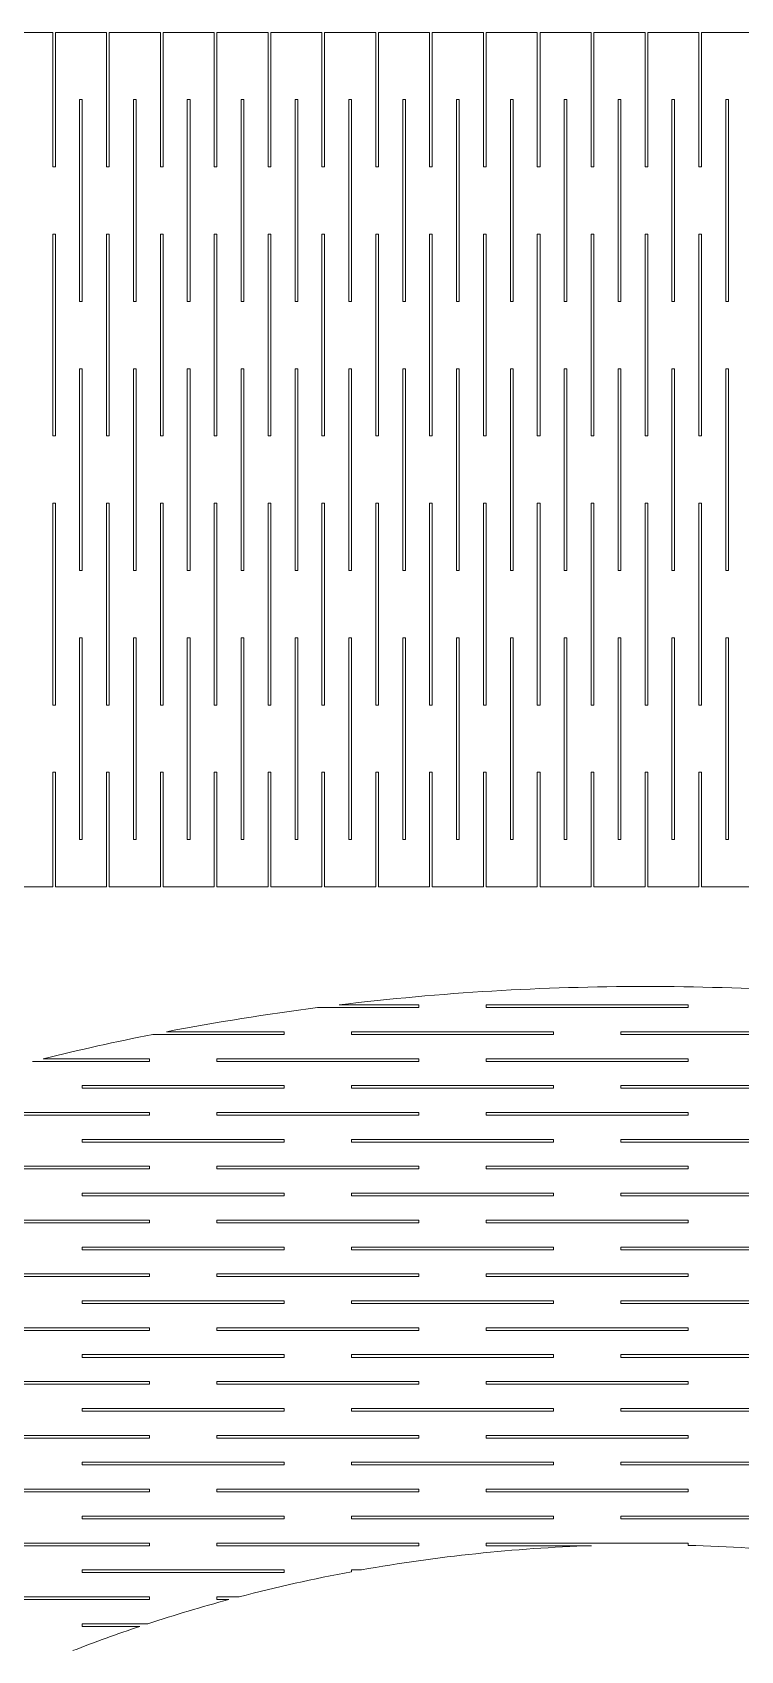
# Model space of a CAD drawing. Header units: millimetres. Extents: x 4 to 421, y -237 to -7.
# Drawn here: x 81.9 to 119, y -92.1 to -7.3 of the extents above; entities that cross this region are included whole.
import ezdxf

# ---------------------------------------------------------------- set-up
doc = ezdxf.new("R2010")
doc.units = ezdxf.units.MM
doc.header["$MEASUREMENT"] = 0
doc.layers.add('Layer 1', color=7, linetype='Continuous', lineweight=0)

msp = doc.modelspace()

# ---------------------------------------------------------------- linework, layer by layer
at = {"layer": 'Layer 1', "color": 5, "lineweight": 0, "true_color": 0x0000ff}
for p, q in [((82.957, -7.258), (80.276, -7.258)), ((82.957, -7.258), (82.957, -14.314)), ((83.098, -14.314), (83.098, -7.258)), ((85.779, -7.258), (83.098, -7.258)), ((85.779, -7.258), (85.779, -14.314)), ((85.92, -14.314), (85.92, -7.258)), ((88.601, -7.258), (85.92, -7.258)), ((88.601, -7.258), (88.601, -14.314)), ((88.743, -14.314), (88.743, -7.258)), ((91.424, -7.258), (88.743, -7.258)), ((91.424, -7.258), (91.424, -14.314)), ((91.565, -14.314), (91.565, -7.258)), ((94.246, -7.258), (91.565, -7.258)), ((94.246, -7.258), (94.246, -14.314)), ((94.387, -14.314), (94.387, -7.258)), ((97.068, -7.258), (94.387, -7.258)), ((97.068, -7.258), (97.068, -14.314)), ((97.209, -14.314), (97.209, -7.258)), ((99.89, -7.258), (97.209, -7.258)), ((99.89, -7.258), (99.89, -14.314)), ((100.031, -14.314), (100.031, -7.258)), ((102.713, -7.258), (100.031, -7.258)), ((102.713, -7.258), (102.713, -14.314)), ((102.854, -14.314), (102.854, -7.258)), ((105.535, -7.258), (102.854, -7.258)), ((105.535, -7.258), (105.535, -14.314)), ((105.676, -14.314), (105.676, -7.258)), ((108.357, -7.258), (105.676, -7.258)), ((108.357, -7.258), (108.357, -14.314)), ((108.498, -14.314), (108.498, -7.258)), ((111.179, -7.258), (108.498, -7.258)), ((111.179, -7.258), (111.179, -14.314)), ((111.32, -14.314), (111.32, -7.258)), ((114.001, -7.258), (111.32, -7.258)), ((114.001, -7.258), (114.001, -14.314)), ((114.143, -14.314), (114.143, -7.258)), ((116.824, -7.258), (114.143, -7.258)), ((116.824, -7.258), (116.824, -14.314)), ((116.965, -14.314), (116.965, -7.258)), ((119.646, -7.258), (116.965, -7.258)), ((84.509, -10.786), (84.368, -10.786)), ((84.368, -10.786), (84.368, -21.369)), ((84.509, -21.369), (84.509, -10.786)), ((87.331, -10.786), (87.19, -10.786)), ((87.19, -10.786), (87.19, -21.369)), ((87.331, -21.369), (87.331, -10.786)), ((90.154, -10.786), (90.013, -10.786)), ((90.013, -10.786), (90.013, -21.369)), ((90.154, -21.369), (90.154, -10.786)), ((92.976, -10.786), (92.835, -10.786)), ((92.835, -10.786), (92.835, -21.369)), ((92.976, -21.369), (92.976, -10.786)), ((95.798, -10.786), (95.657, -10.786)), ((95.657, -10.786), (95.657, -21.369)), ((95.798, -21.369), (95.798, -10.786)), ((98.62, -10.786), (98.479, -10.786)), ((98.479, -10.786), (98.479, -21.369)), ((98.62, -21.369), (98.62, -10.786)), ((101.443, -10.786), (101.301, -10.786)), ((101.301, -10.786), (101.301, -21.369)), ((101.443, -21.369), (101.443, -10.786)), ((104.265, -10.786), (104.124, -10.786)), ((104.124, -10.786), (104.124, -21.369)), ((104.265, -21.369), (104.265, -10.786)), ((107.087, -10.786), (106.946, -10.786)), ((106.946, -10.786), (106.946, -21.369)), ((107.087, -21.369), (107.087, -10.786)), ((109.909, -10.786), (109.768, -10.786)), ((109.768, -10.786), (109.768, -21.369)), ((109.909, -21.369), (109.909, -10.786)), ((112.731, -10.786), (112.59, -10.786)), ((112.59, -10.786), (112.59, -21.369)), ((112.731, -21.369), (112.731, -10.786)), ((115.554, -10.786), (115.413, -10.786)), ((115.413, -10.786), (115.413, -21.369)), ((115.554, -21.369), (115.554, -10.786)), ((118.376, -10.786), (118.235, -10.786)), ((118.235, -10.786), (118.235, -21.369)), ((118.376, -21.369), (118.376, -10.786)), ((82.957, -14.314), (83.098, -14.314)), ((85.779, -14.314), (85.92, -14.314)), ((88.601, -14.314), (88.743, -14.314)), ((91.424, -14.314), (91.565, -14.314)), ((94.246, -14.314), (94.387, -14.314)), ((97.068, -14.314), (97.209, -14.314)), ((99.89, -14.314), (100.031, -14.314)), ((102.713, -14.314), (102.854, -14.314)), ((105.535, -14.314), (105.676, -14.314)), ((108.357, -14.314), (108.498, -14.314)), ((111.179, -14.314), (111.32, -14.314)), ((114.001, -14.314), (114.143, -14.314)), ((116.824, -14.314), (116.965, -14.314)), ((82.957, -17.842), (82.957, -28.425)), ((83.098, -17.842), (82.957, -17.842)), ((83.098, -28.425), (83.098, -17.842)), ((85.779, -17.842), (85.779, -28.425)), ((85.92, -17.842), (85.779, -17.842)), ((85.92, -28.425), (85.92, -17.842)), ((88.601, -17.842), (88.601, -28.425)), ((88.743, -17.842), (88.601, -17.842)), ((88.743, -28.425), (88.743, -17.842)), ((91.424, -17.842), (91.424, -28.425)), ((91.565, -17.842), (91.424, -17.842)), ((91.565, -28.425), (91.565, -17.842)), ((94.246, -17.842), (94.246, -28.425)), ((94.387, -17.842), (94.246, -17.842)), ((94.387, -28.425), (94.387, -17.842)), ((97.068, -17.842), (97.068, -28.425)), ((97.209, -17.842), (97.068, -17.842)), ((97.209, -28.425), (97.209, -17.842)), ((99.89, -17.842), (99.89, -28.425)), ((100.031, -17.842), (99.89, -17.842)), ((100.031, -28.425), (100.031, -17.842)), ((102.713, -17.842), (102.713, -28.425)), ((102.854, -17.842), (102.713, -17.842)), ((102.854, -28.425), (102.854, -17.842)), ((105.535, -17.842), (105.535, -28.425)), ((105.676, -17.842), (105.535, -17.842)), ((105.676, -28.425), (105.676, -17.842)), ((108.357, -17.842), (108.357, -28.425)), ((108.498, -17.842), (108.357, -17.842)), ((108.498, -28.425), (108.498, -17.842)), ((111.179, -17.842), (111.179, -28.425)), ((111.32, -17.842), (111.179, -17.842)), ((111.32, -28.425), (111.32, -17.842)), ((114.001, -17.842), (114.001, -28.425)), ((114.143, -17.842), (114.001, -17.842)), ((114.143, -28.425), (114.143, -17.842)), ((116.824, -17.842), (116.824, -28.425)), ((116.965, -17.842), (116.824, -17.842)), ((116.965, -28.425), (116.965, -17.842)), ((84.368, -21.369), (84.509, -21.369)), ((87.19, -21.369), (87.331, -21.369)), ((90.013, -21.369), (90.154, -21.369)), ((92.835, -21.369), (92.976, -21.369)), ((95.657, -21.369), (95.798, -21.369)), ((98.479, -21.369), (98.62, -21.369)), ((101.301, -21.369), (101.443, -21.369)), ((104.124, -21.369), (104.265, -21.369)), ((106.946, -21.369), (107.087, -21.369)), ((109.768, -21.369), (109.909, -21.369)), ((112.59, -21.369), (112.731, -21.369)), ((115.413, -21.369), (115.554, -21.369)), ((118.235, -21.369), (118.376, -21.369)), ((84.509, -24.897), (84.368, -24.897)), ((84.368, -24.897), (84.368, -35.48)), ((84.509, -35.48), (84.509, -24.897)), ((87.331, -24.897), (87.19, -24.897)), ((87.19, -24.897), (87.19, -35.48)), ((87.331, -35.48), (87.331, -24.897)), ((90.154, -24.897), (90.013, -24.897)), ((90.013, -24.897), (90.013, -35.48)), ((90.154, -35.48), (90.154, -24.897)), ((92.976, -24.897), (92.835, -24.897)), ((92.835, -24.897), (92.835, -35.48)), ((92.976, -35.48), (92.976, -24.897)), ((95.798, -24.897), (95.657, -24.897)), ((95.657, -24.897), (95.657, -35.48)), ((95.798, -35.48), (95.798, -24.897)), ((98.62, -24.897), (98.479, -24.897)), ((98.479, -24.897), (98.479, -35.48)), ((98.62, -35.48), (98.62, -24.897)), ((101.443, -24.897), (101.301, -24.897)), ((101.301, -24.897), (101.301, -35.48)), ((101.443, -35.48), (101.443, -24.897)), ((104.265, -24.897), (104.124, -24.897)), ((104.124, -24.897), (104.124, -35.48)), ((104.265, -35.48), (104.265, -24.897)), ((107.087, -24.897), (106.946, -24.897)), ((106.946, -24.897), (106.946, -35.48)), ((107.087, -35.48), (107.087, -24.897)), ((109.909, -24.897), (109.768, -24.897)), ((109.768, -24.897), (109.768, -35.48)), ((109.909, -35.48), (109.909, -24.897)), ((112.731, -24.897), (112.59, -24.897)), ((112.59, -24.897), (112.59, -35.48)), ((112.731, -35.48), (112.731, -24.897)), ((115.554, -24.897), (115.413, -24.897)), ((115.413, -24.897), (115.413, -35.48)), ((115.554, -35.48), (115.554, -24.897)), ((118.376, -24.897), (118.235, -24.897)), ((118.235, -24.897), (118.235, -35.48)), ((118.376, -35.48), (118.376, -24.897)), ((82.957, -28.425), (83.098, -28.425)), ((85.779, -28.425), (85.92, -28.425)), ((88.601, -28.425), (88.743, -28.425)), ((91.424, -28.425), (91.565, -28.425)), ((94.246, -28.425), (94.387, -28.425)), ((97.068, -28.425), (97.209, -28.425)), ((99.89, -28.425), (100.031, -28.425)), ((102.713, -28.425), (102.854, -28.425)), ((105.535, -28.425), (105.676, -28.425)), ((108.357, -28.425), (108.498, -28.425)), ((111.179, -28.425), (111.32, -28.425)), ((114.001, -28.425), (114.143, -28.425)), ((116.824, -28.425), (116.965, -28.425)), ((82.957, -31.953), (82.957, -42.536)), ((83.098, -31.953), (82.957, -31.953)), ((83.098, -42.536), (83.098, -31.953)), ((85.779, -31.953), (85.779, -42.536)), ((85.92, -31.953), (85.779, -31.953)), ((85.92, -42.536), (85.92, -31.953)), ((88.601, -31.953), (88.601, -42.536)), ((88.743, -31.953), (88.601, -31.953)), ((88.743, -42.536), (88.743, -31.953)), ((91.424, -31.953), (91.424, -42.536)), ((91.565, -31.953), (91.424, -31.953)), ((91.565, -42.536), (91.565, -31.953)), ((94.246, -31.953), (94.246, -42.536)), ((94.387, -31.953), (94.246, -31.953)), ((94.387, -42.536), (94.387, -31.953)), ((97.068, -31.953), (97.068, -42.536)), ((97.209, -31.953), (97.068, -31.953)), ((97.209, -42.536), (97.209, -31.953)), ((99.89, -31.953), (99.89, -42.536)), ((100.031, -31.953), (99.89, -31.953)), ((100.031, -42.536), (100.031, -31.953)), ((102.713, -31.953), (102.713, -42.536)), ((102.854, -31.953), (102.713, -31.953)), ((102.854, -42.536), (102.854, -31.953)), ((105.535, -31.953), (105.535, -42.536)), ((105.676, -31.953), (105.535, -31.953)), ((105.676, -42.536), (105.676, -31.953)), ((108.357, -31.953), (108.357, -42.536)), ((108.498, -31.953), (108.357, -31.953)), ((108.498, -42.536), (108.498, -31.953)), ((111.179, -31.953), (111.179, -42.536)), ((111.32, -31.953), (111.179, -31.953)), ((111.32, -42.536), (111.32, -31.953)), ((114.001, -31.953), (114.001, -42.536)), ((114.143, -31.953), (114.001, -31.953)), ((114.143, -42.536), (114.143, -31.953)), ((116.824, -31.953), (116.824, -42.536)), ((116.965, -31.953), (116.824, -31.953)), ((116.965, -42.536), (116.965, -31.953)), ((84.368, -35.48), (84.509, -35.48)), ((87.19, -35.48), (87.331, -35.48)), ((90.013, -35.48), (90.154, -35.48)), ((92.835, -35.48), (92.976, -35.48)), ((95.657, -35.48), (95.798, -35.48)), ((98.479, -35.48), (98.62, -35.48)), ((101.301, -35.48), (101.443, -35.48)), ((104.124, -35.48), (104.265, -35.48)), ((106.946, -35.48), (107.087, -35.48)), ((109.768, -35.48), (109.909, -35.48)), ((112.59, -35.48), (112.731, -35.48)), ((115.413, -35.48), (115.554, -35.48)), ((118.235, -35.48), (118.376, -35.48)), ((84.368, -39.008), (84.368, -49.592)), ((84.509, -39.008), (84.368, -39.008)), ((84.509, -49.592), (84.509, -39.008)), ((87.19, -39.008), (87.19, -49.592)), ((87.331, -39.008), (87.19, -39.008)), ((87.331, -49.592), (87.331, -39.008)), ((90.013, -39.008), (90.013, -49.592)), ((90.154, -39.008), (90.013, -39.008)), ((90.154, -49.592), (90.154, -39.008)), ((92.835, -39.008), (92.835, -49.592)), ((92.976, -39.008), (92.835, -39.008)), ((92.976, -49.592), (92.976, -39.008)), ((95.657, -39.008), (95.657, -49.592)), ((95.798, -39.008), (95.657, -39.008)), ((95.798, -49.592), (95.798, -39.008)), ((98.479, -39.008), (98.479, -49.592)), ((98.62, -39.008), (98.479, -39.008)), ((98.62, -49.592), (98.62, -39.008)), ((101.301, -39.008), (101.301, -49.592)), ((101.443, -39.008), (101.301, -39.008)), ((101.443, -49.592), (101.443, -39.008)), ((104.124, -39.008), (104.124, -49.592)), ((104.265, -39.008), (104.124, -39.008)), ((104.265, -49.592), (104.265, -39.008)), ((106.946, -39.008), (106.946, -49.592)), ((107.087, -39.008), (106.946, -39.008)), ((107.087, -49.592), (107.087, -39.008)), ((109.768, -39.008), (109.768, -49.592)), ((109.909, -39.008), (109.768, -39.008)), ((109.909, -49.592), (109.909, -39.008)), ((112.59, -39.008), (112.59, -49.592)), ((112.731, -39.008), (112.59, -39.008)), ((112.731, -49.592), (112.731, -39.008)), ((115.413, -39.008), (115.413, -49.592)), ((115.554, -39.008), (115.413, -39.008)), ((115.554, -49.592), (115.554, -39.008)), ((118.235, -39.008), (118.235, -49.592)), ((118.376, -39.008), (118.235, -39.008)), ((118.376, -49.592), (118.376, -39.008)), ((82.957, -42.536), (83.098, -42.536)), ((85.779, -42.536), (85.92, -42.536)), ((88.601, -42.536), (88.743, -42.536)), ((91.424, -42.536), (91.565, -42.536)), ((94.246, -42.536), (94.387, -42.536)), ((97.068, -42.536), (97.209, -42.536)), ((99.89, -42.536), (100.031, -42.536)), ((102.713, -42.536), (102.854, -42.536)), ((105.535, -42.536), (105.676, -42.536)), ((108.357, -42.536), (108.498, -42.536)), ((111.179, -42.536), (111.32, -42.536)), ((114.001, -42.536), (114.143, -42.536)), ((116.824, -42.536), (116.965, -42.536)), ((83.098, -46.064), (82.957, -46.064)), ((82.957, -46.064), (82.957, -52.061)), ((83.098, -52.061), (83.098, -46.064)), ((85.92, -46.064), (85.779, -46.064)), ((85.779, -46.064), (85.779, -52.061)), ((85.92, -52.061), (85.92, -46.064)), ((88.743, -46.064), (88.601, -46.064)), ((88.601, -46.064), (88.601, -52.061)), ((88.743, -52.061), (88.743, -46.064)), ((91.565, -46.064), (91.424, -46.064)), ((91.424, -46.064), (91.424, -52.061)), ((91.565, -52.061), (91.565, -46.064)), ((94.387, -46.064), (94.246, -46.064)), ((94.246, -46.064), (94.246, -52.061)), ((94.387, -52.061), (94.387, -46.064)), ((97.209, -46.064), (97.068, -46.064)), ((97.068, -46.064), (97.068, -52.061)), ((97.209, -52.061), (97.209, -46.064)), ((100.031, -46.064), (99.89, -46.064)), ((99.89, -46.064), (99.89, -52.061)), ((100.031, -52.061), (100.031, -46.064)), ((102.854, -46.064), (102.713, -46.064)), ((102.713, -46.064), (102.713, -52.061)), ((102.854, -52.061), (102.854, -46.064)), ((105.676, -46.064), (105.535, -46.064)), ((105.535, -46.064), (105.535, -52.061)), ((105.676, -52.061), (105.676, -46.064)), ((108.498, -46.064), (108.357, -46.064)), ((108.357, -46.064), (108.357, -52.061)), ((108.498, -52.061), (108.498, -46.064)), ((111.32, -46.064), (111.179, -46.064)), ((111.179, -46.064), (111.179, -52.061)), ((111.32, -52.061), (111.32, -46.064)), ((114.143, -46.064), (114.001, -46.064)), ((114.001, -46.064), (114.001, -52.061)), ((114.143, -52.061), (114.143, -46.064)), ((116.965, -46.064), (116.824, -46.064)), ((116.824, -46.064), (116.824, -52.061)), ((116.965, -52.061), (116.965, -46.064)), ((84.368, -49.592), (84.509, -49.592)), ((87.19, -49.592), (87.331, -49.592)), ((90.013, -49.592), (90.154, -49.592)), ((92.835, -49.592), (92.976, -49.592)), ((95.657, -49.592), (95.798, -49.592)), ((98.479, -49.592), (98.62, -49.592)), ((101.301, -49.592), (101.443, -49.592)), ((104.124, -49.592), (104.265, -49.592)), ((106.946, -49.592), (107.087, -49.592)), ((109.768, -49.592), (109.909, -49.592)), ((112.59, -49.592), (112.731, -49.592)), ((115.413, -49.592), (115.554, -49.592)), ((118.235, -49.592), (118.376, -49.592)), ((80.276, -52.061), (82.957, -52.061)), ((83.098, -52.061), (85.779, -52.061)), ((85.92, -52.061), (88.601, -52.061)), ((88.743, -52.061), (91.424, -52.061)), ((91.565, -52.061), (94.246, -52.061)), ((94.387, -52.061), (97.068, -52.061)), ((97.209, -52.061), (99.89, -52.061)), ((100.031, -52.061), (102.713, -52.061)), ((102.854, -52.061), (105.535, -52.061)), ((105.676, -52.061), (108.357, -52.061)), ((108.498, -52.061), (111.179, -52.061)), ((111.32, -52.061), (114.001, -52.061)), ((114.143, -52.061), (116.824, -52.061)), ((116.965, -52.061), (119.646, -52.061)), ((96.839, -58.4), (102.147, -58.4)), ((102.147, -58.259), (97.967, -58.259)), ((102.147, -58.259), (102.147, -58.4)), ((105.675, -58.4), (105.675, -58.259)), ((116.258, -58.259), (105.675, -58.259)), ((105.675, -58.4), (116.258, -58.4)), ((116.258, -58.259), (116.258, -58.4)), ((88.201, -59.811), (95.092, -59.811)), ((95.092, -59.67), (88.925, -59.67)), ((95.092, -59.67), (95.092, -59.811)), ((109.203, -59.67), (98.62, -59.67)), ((98.62, -59.811), (98.62, -59.67)), ((98.62, -59.811), (109.203, -59.811)), ((109.203, -59.67), (109.203, -59.811)), ((123.314, -59.67), (112.731, -59.67)), ((112.731, -59.811), (112.731, -59.67)), ((112.731, -59.811), (123.314, -59.811)), ((88.036, -61.081), (82.463, -61.081)), ((88.036, -61.081), (88.036, -61.222)), ((102.147, -61.081), (91.564, -61.081)), ((91.564, -61.222), (91.564, -61.081)), ((102.147, -61.081), (102.147, -61.222)), ((116.258, -61.081), (105.675, -61.081)), ((105.675, -61.222), (105.675, -61.081)), ((116.258, -61.081), (116.258, -61.222)), ((81.893, -61.222), (88.036, -61.222)), ((91.564, -61.222), (102.147, -61.222)), ((105.675, -61.222), (116.258, -61.222)), ((84.509, -62.633), (84.509, -62.492)), ((95.092, -62.492), (84.509, -62.492)), ((84.509, -62.633), (95.092, -62.633)), ((95.092, -62.492), (95.092, -62.633)), ((109.203, -62.492), (98.62, -62.492)), ((98.62, -62.633), (98.62, -62.492)), ((98.62, -62.633), (109.203, -62.633)), ((109.203, -62.492), (109.203, -62.633)), ((123.314, -62.492), (112.731, -62.492)), ((112.731, -62.633), (112.731, -62.492)), ((112.731, -62.633), (123.314, -62.633)), ((88.036, -63.903), (77.453, -63.903)), ((77.453, -64.044), (88.036, -64.044)), ((88.036, -63.903), (88.036, -64.044)), ((102.147, -63.903), (91.564, -63.903)), ((91.564, -64.044), (91.564, -63.903)), ((91.564, -64.044), (102.147, -64.044)), ((102.147, -63.903), (102.147, -64.044)), ((116.258, -63.903), (105.675, -63.903)), ((105.675, -64.044), (105.675, -63.903)), ((105.675, -64.044), (116.258, -64.044)), ((116.258, -63.903), (116.258, -64.044)), ((95.092, -65.314), (84.509, -65.314)), ((84.509, -65.455), (84.509, -65.314)), ((95.092, -65.314), (95.092, -65.455)), ((109.203, -65.314), (98.62, -65.314)), ((98.62, -65.455), (98.62, -65.314)), ((109.203, -65.314), (109.203, -65.455)), ((123.314, -65.314), (112.731, -65.314)), ((112.731, -65.455), (112.731, -65.314)), ((84.509, -65.455), (95.092, -65.455)), ((98.62, -65.455), (109.203, -65.455)), ((112.731, -65.455), (123.314, -65.455)), ((88.036, -66.725), (77.453, -66.725)), ((77.453, -66.866), (88.036, -66.866)), ((88.036, -66.725), (88.036, -66.866)), ((102.147, -66.725), (91.564, -66.725)), ((91.564, -66.866), (91.564, -66.725)), ((91.564, -66.866), (102.147, -66.866)), ((102.147, -66.725), (102.147, -66.866)), ((116.258, -66.725), (105.675, -66.725)), ((105.675, -66.866), (105.675, -66.725)), ((105.675, -66.866), (116.258, -66.866)), ((116.258, -66.725), (116.258, -66.866)), ((95.092, -68.136), (84.509, -68.136)), ((84.509, -68.278), (84.509, -68.136)), ((84.509, -68.278), (95.092, -68.278)), ((95.092, -68.136), (95.092, -68.278)), ((109.203, -68.136), (98.62, -68.136)), ((98.62, -68.278), (98.62, -68.136)), ((98.62, -68.278), (109.203, -68.278)), ((109.203, -68.136), (109.203, -68.278)), ((123.314, -68.136), (112.731, -68.136)), ((112.731, -68.278), (112.731, -68.136)), ((112.731, -68.278), (123.314, -68.278)), ((88.036, -69.547), (77.453, -69.547)), ((88.036, -69.547), (88.036, -69.689)), ((102.147, -69.547), (91.564, -69.547)), ((91.564, -69.689), (91.564, -69.547)), ((102.147, -69.547), (102.147, -69.689)), ((116.258, -69.547), (105.675, -69.547)), ((105.675, -69.689), (105.675, -69.547)), ((116.258, -69.547), (116.258, -69.689)), ((77.453, -69.689), (88.036, -69.689)), ((91.564, -69.689), (102.147, -69.689)), ((105.675, -69.689), (116.258, -69.689)), ((95.092, -70.959), (84.509, -70.959)), ((84.509, -71.1), (84.509, -70.959)), ((84.509, -71.1), (95.092, -71.1)), ((95.092, -70.959), (95.092, -71.1)), ((109.203, -70.959), (98.62, -70.959)), ((98.62, -71.1), (98.62, -70.959)), ((98.62, -71.1), (109.203, -71.1)), ((109.203, -70.959), (109.203, -71.1)), ((123.314, -70.959), (112.731, -70.959)), ((112.731, -71.1), (112.731, -70.959)), ((112.731, -71.1), (123.314, -71.1)), ((88.036, -72.37), (77.453, -72.37)), ((77.453, -72.511), (88.036, -72.511)), ((88.036, -72.37), (88.036, -72.511)), ((102.147, -72.37), (91.564, -72.37)), ((91.564, -72.511), (91.564, -72.37)), ((91.564, -72.511), (102.147, -72.511)), ((102.147, -72.37), (102.147, -72.511)), ((116.258, -72.37), (105.675, -72.37)), ((105.675, -72.511), (105.675, -72.37)), ((105.675, -72.511), (116.258, -72.511)), ((116.258, -72.37), (116.258, -72.511)), ((95.092, -73.781), (84.509, -73.781)), ((84.509, -73.922), (84.509, -73.781)), ((95.092, -73.781), (95.092, -73.922)), ((109.203, -73.781), (98.62, -73.781)), ((98.62, -73.922), (98.62, -73.781)), ((109.203, -73.781), (109.203, -73.922)), ((123.314, -73.781), (112.731, -73.781)), ((112.731, -73.922), (112.731, -73.781)), ((84.509, -73.922), (95.092, -73.922)), ((98.62, -73.922), (109.203, -73.922)), ((112.731, -73.922), (123.314, -73.922)), ((88.036, -75.192), (77.453, -75.192)), ((77.453, -75.333), (88.036, -75.333)), ((88.036, -75.192), (88.036, -75.333)), ((102.147, -75.192), (91.564, -75.192)), ((91.564, -75.333), (91.564, -75.192)), ((91.564, -75.333), (102.147, -75.333)), ((102.147, -75.192), (102.147, -75.333)), ((116.258, -75.192), (105.675, -75.192)), ((105.675, -75.333), (105.675, -75.192)), ((105.675, -75.333), (116.258, -75.333)), ((116.258, -75.192), (116.258, -75.333)), ((95.092, -76.603), (84.509, -76.603)), ((84.509, -76.744), (84.509, -76.603)), ((84.509, -76.744), (95.092, -76.744)), ((95.092, -76.603), (95.092, -76.744)), ((109.203, -76.603), (98.62, -76.603)), ((98.62, -76.744), (98.62, -76.603)), ((98.62, -76.744), (109.203, -76.744)), ((109.203, -76.603), (109.203, -76.744)), ((123.314, -76.603), (112.731, -76.603)), ((112.731, -76.744), (112.731, -76.603)), ((112.731, -76.744), (123.314, -76.744)), ((88.036, -78.014), (77.453, -78.014)), ((88.036, -78.014), (88.036, -78.155)), ((102.147, -78.014), (91.564, -78.014)), ((91.564, -78.155), (91.564, -78.014)), ((102.147, -78.014), (102.147, -78.155)), ((116.258, -78.014), (105.675, -78.014)), ((105.675, -78.155), (105.675, -78.014)), ((116.258, -78.014), (116.258, -78.155)), ((77.453, -78.155), (88.036, -78.155)), ((91.564, -78.155), (102.147, -78.155)), ((105.675, -78.155), (116.258, -78.155)), ((95.092, -79.425), (84.509, -79.425)), ((84.509, -79.566), (84.509, -79.425)), ((84.509, -79.566), (95.092, -79.566)), ((95.092, -79.425), (95.092, -79.566)), ((109.203, -79.425), (98.62, -79.425)), ((98.62, -79.566), (98.62, -79.425)), ((98.62, -79.566), (109.203, -79.566)), ((109.203, -79.425), (109.203, -79.566)), ((123.314, -79.425), (112.731, -79.425)), ((112.731, -79.566), (112.731, -79.425)), ((112.731, -79.566), (123.314, -79.566)), ((88.036, -80.836), (77.453, -80.836)), ((77.453, -80.978), (88.036, -80.978)), ((88.036, -80.836), (88.036, -80.978)), ((102.147, -80.836), (91.564, -80.836)), ((91.564, -80.978), (91.564, -80.836)), ((91.564, -80.978), (102.147, -80.978)), ((102.147, -80.836), (102.147, -80.978)), ((116.258, -80.836), (105.675, -80.836)), ((105.675, -80.978), (105.675, -80.836)), ((105.675, -80.978), (116.258, -80.978)), ((116.258, -80.836), (116.258, -80.978)), ((95.092, -82.247), (84.509, -82.247)), ((84.509, -82.389), (84.509, -82.247)), ((95.092, -82.247), (95.092, -82.389)), ((109.203, -82.247), (98.62, -82.247)), ((98.62, -82.389), (98.62, -82.247)), ((109.203, -82.247), (109.203, -82.389)), ((123.314, -82.247), (112.731, -82.247)), ((112.731, -82.389), (112.731, -82.247)), ((84.509, -82.389), (95.092, -82.389)), ((98.62, -82.389), (109.203, -82.389)), ((112.731, -82.389), (123.314, -82.389)), ((88.036, -83.659), (77.453, -83.659)), ((77.453, -83.8), (88.036, -83.8)), ((88.036, -83.659), (88.036, -83.8)), ((102.147, -83.659), (91.564, -83.659)), ((91.564, -83.8), (91.564, -83.659)), ((91.564, -83.8), (102.147, -83.8)), ((102.147, -83.659), (102.147, -83.8)), ((116.258, -83.659), (105.675, -83.659)), ((105.675, -83.8), (105.675, -83.659)), ((105.675, -83.8), (116.258, -83.8)), ((116.258, -83.659), (116.258, -83.8)), ((84.509, -85.211), (84.509, -85.07)), ((95.092, -85.07), (84.509, -85.07)), ((84.509, -85.211), (95.092, -85.211)), ((95.092, -85.07), (95.092, -85.211)), ((98.62, -85.211), (98.62, -85.07)), ((109.203, -85.07), (98.62, -85.07)), ((98.62, -85.211), (109.203, -85.211)), ((109.203, -85.07), (109.203, -85.211)), ((112.731, -85.211), (112.731, -85.07)), ((123.314, -85.07), (112.731, -85.07)), ((112.731, -85.211), (123.314, -85.211)), ((88.036, -86.481), (77.453, -86.481)), ((88.036, -86.481), (88.036, -86.622)), ((91.564, -86.622), (91.564, -86.481)), ((102.147, -86.481), (91.564, -86.481)), ((102.147, -86.481), (102.147, -86.622)), ((105.675, -86.622), (105.675, -86.481)), ((116.258, -86.481), (105.675, -86.481)), ((116.258, -86.481), (116.258, -86.604)), ((77.453, -86.622), (88.036, -86.622)), ((91.564, -86.622), (102.147, -86.622)), ((105.675, -86.622), (111.19, -86.622)), ((84.509, -88.033), (84.509, -87.892)), ((95.092, -87.892), (84.509, -87.892)), ((84.509, -88.033), (95.092, -88.033)), ((95.092, -87.892), (95.092, -88.033)), ((99.137, -87.892), (98.62, -87.892)), ((98.62, -87.986), (98.62, -87.892)), ((88.036, -89.303), (77.453, -89.303)), ((77.453, -89.444), (88.036, -89.444)), ((88.036, -89.303), (88.036, -89.444)), ((91.564, -89.444), (91.564, -89.303)), ((92.727, -89.303), (91.564, -89.303)), ((91.564, -89.444), (92.196, -89.444)), ((84.509, -90.855), (84.509, -90.714)), ((87.949, -90.714), (84.509, -90.714)), ((84.509, -90.855), (87.525, -90.855))]:
    msp.add_line(p, q, dxfattribs=at)
for points in [[(114.02, -57.294), (108.654, -57.294), (103.294, -57.616), (97.967, -58.258)], [(130.073, -58.258), (124.746, -57.616), (119.385, -57.294), (114.02, -57.294)], [(96.839, -58.4), (94.189, -58.743), (91.55, -59.166), (88.925, -59.67)], [(88.201, -59.811), (86.279, -60.191), (84.366, -60.614), (82.463, -61.081)], [(111.19, -86.622), (107.147, -86.756), (103.119, -87.18), (99.137, -87.892)], [(128.903, -87.892), (124.726, -87.146), (120.5, -86.715), (116.258, -86.605)], [(98.62, -87.986), (96.64, -88.353), (94.674, -88.792), (92.727, -89.303)], [(92.196, -89.444), (90.769, -89.829), (89.353, -90.252), (87.949, -90.714)], [(87.525, -90.855), (86.345, -91.251), (85.174, -91.674), (84.014, -92.125)]]:
    msp.add_open_spline(points, degree=3, dxfattribs=at)

doc.saveas('drawing.dxf')
